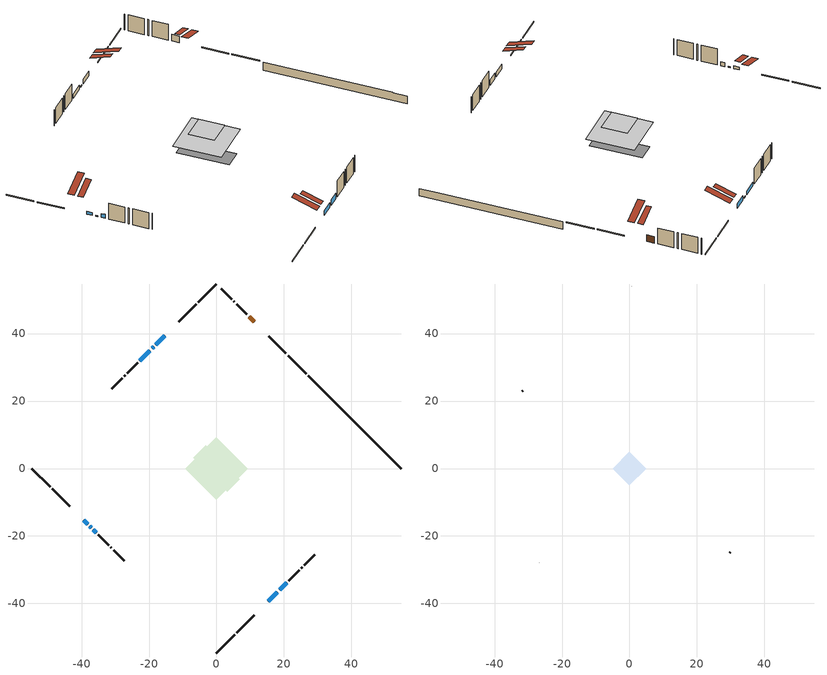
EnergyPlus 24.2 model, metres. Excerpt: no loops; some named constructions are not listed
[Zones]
conditioned space
 floor adiabatic (AdiabaticFloorConstruction): -9.27,0 0,9.27 9.27,0 0,-9.27 z3.14
 floor foundation (Slab1 construction): -6.86,3.22 -3.22,6.86 6.86,-3.22 3.22,-6.86 z-1.69
 wall outside (RimJoist1 construction): 0,-54.67 5.34,-49.34 / -54.67,0 -49.34,-5.34 / 0,54.67 -5.34,49.34 / 26.56,28.11 21.22,33.45 z0.7:1
 wall outside (RimJoist2 construction): 5.99,-48.68 11.14,-43.53 / -48.68,-5.99 -43.53,-11.14 / -5.99,48.68 -11.14,43.53 / 20.56,34.11 15.42,39.26 z0.7:1
 wall outside (AdiabaticWallConstruction 1): 11.15,43.52 9.68,45 z0.7:2.73
 wall outside (AdiabaticWallConstruction): -15.4,39.27 -18,36.68 z0.7:2.06; 15.4,-39.27 18.02,-36.66 z0.7:2.08; -39.27,-15.4 -38.19,-16.48 z0.7:1.55; -18.65,36.02 -19.08,35.59 / -37.54,-17.13 -37.11,-17.56 z0.7:1.04; 18.67,-36 20.81,-33.87 z0.7:2.38; -36.46,-18.21 -35.7,-18.98 z0.7:1.9; -19.73,34.94 -22.73,31.95 z0.7:1.88
 wall outside (Wall1 construction): 21.46,-33.21 24.52,-30.15 / -35.04,-19.63 -31.98,-22.69 / -23.38,31.29 -26.44,28.23 / 9.02,45.65 5.96,48.71 z0.7:5.58
 wall outside (Wall2 construction): 25.18,-29.49 25.37,-29.31 / -31.32,-23.35 -31.14,-23.53 / -27.1,27.57 -27.28,27.39 / 5.3,49.37 5.12,49.55 z0.7:5.58
 wall outside (Wall3 construction): 26.02,-28.65 29.1,-25.57 / -30.48,-24.19 -27.4,-27.27 / -27.94,26.73 -31.02,23.65 / 4.46,50.21 1.38,53.29 z0.7:5.58
 wall foundation (FoundationWall1 construction): 27.21,27.46,-1.69 27.21,27.46,0.7 51.93,2.75,0.7 51.93,2.75,0.6 54.67,0,0.6 54.67,0,-1.69
 window (WindowConstruction): -15.4,39.27 -18,36.68 z0.7:2.06
 window (WindowConstruction 4): 15.4,-39.27 18.02,-36.66 z0.7:2.07
 window (WindowConstruction 5): -39.27,-15.4 -38.2,-16.48 z0.7:1.55
 window (WindowConstruction 6): -18.65,36.02 -19.08,35.6 z0.7:1.04
 window (WindowConstruction 7): -37.54,-17.13 -37.11,-17.56 z0.7:1.04
 window (WindowConstruction 1): 18.67,-36 20.81,-33.87 z0.7:2.38
 window (WindowConstruction 2): -36.46,-18.21 -35.7,-18.97 z0.7:1.9
 window (WindowConstruction 3): -19.73,34.94 -22.72,31.95 z0.7:1.88
 door (Door): 11.15,43.52 9.68,45 z0.7:2.73
 ceiling adiabatic (AdiabaticFloorConstruction): 0,-9.27 9.27,0 0,9.27 -9.27,0 z3.14
 roof outside (Roof2 construction): 14.75,-39.92,5.58 10.84,-36.02,7.42 9.81,-37.05,7.42 13.72,-40.95,5.58; -39.92,-14.75,5.58 -36.02,-10.84,7.42 -37.05,-9.81,7.42 -40.95,-13.72,5.58; -14.75,39.92,5.58 -10.84,36.02,7.42 -9.81,37.05,7.42 -13.72,40.95,5.58; 11.81,42.86,5.58 7.9,38.95,7.42 8.93,37.92,7.42 12.84,41.83,5.58
attic - vented
 floor to conditioned space (Floor1 construction Reversed): -4.91,0 0,4.91 4.91,0 0,-4.91 z5.58
 wall outside (Wall4 construction): 29.76,-24.91 29.83,-24.85 / -26.74,-27.93 -26.68,-27.99 / -31.68,22.99 -31.74,22.93 / 0.72,53.95 0.66,54.02 z0.7:5.58
 roof outside (Roof1 construction): 13.06,-41.61,5.58 8.27,-36.82,7.83 7.01,-38.09,7.83 11.8,-42.87,5.58; -41.61,-13.06,5.58 -36.82,-8.27,7.83 -38.09,-7.01,7.83 -42.87,-11.8,5.58; -13.06,41.61,5.58 -8.27,36.82,7.83 -7.01,38.09,7.83 -11.8,42.87,5.58; 13.5,41.17,5.58 8.71,36.39,7.83 9.97,35.13,7.83 14.76,39.91,5.58
[Material] Roughness=Rough; Thermal Absorptance=0.9
Name | Thickness {m} | Conductivity {W/m-K} | Density {kg/m3} | Specific Heat {J/kg-K} | Solar Absorptance | Visible Absorptance
ceiling loosefill ins | 0.169333 | 0.0480833 | 16.02 | 1046.75 | 0.7 | 0.7
ceiling stud and cavity | 0.1397 | 0.10237 | 65.682 | 1177.47 | 0.7 | 0.7
gypsum board | 0.0127 | 0.160291 | 801 | 837.4 | 0.6 | 0.6
[Construction]
Floor1 construction: ceiling loosefill ins, ceiling stud and cavity, gypsum board
[Schedule:Day:Interval]
interior lighting schedule day: No, 01:00, 0.108182, 04:00, 0.0901515, 05:00, 0.0991667, 06:00, 0.162273, 07:00, 0.270455, 08:00, 0.342576, 10:00, 0.369621, 11:00, 0.351591, 12:00, 0.333561, 13:00, 0.324545, 14:00, 0.31553, 15:00, 0.333561, 16:00, 0.369621, 17:00, 0.450758, 18:00, 0.585985, 19:00, 0.775303, 20:00, 0.955606, 21:00, 0.991667, 22:00, 0.712197, 23:00, 0.360606, 24:00, 0.162273
interior lighting schedule day 1: No, 01:00, 0.100909, 04:00, 0.0840909, 05:00, 0.0925, 06:00, 0.151364, 07:00, 0.252273, 08:00, 0.319545, 10:00, 0.344773, 11:00, 0.327955, 12:00, 0.311136, 13:00, 0.302727, 14:00, 0.294318, 15:00, 0.311136, 16:00, 0.344773, 17:00, 0.420455, 18:00, 0.546591, 19:00, 0.723182, 20:00, 0.891364, 21:00, 0.925, 22:00, 0.664318, 23:00, 0.336364, 24:00, 0.151364
interior lighting schedule day 2: No, 01:00, 0.0927273, 04:00, 0.0772727, 05:00, 0.085, 06:00, 0.139091, 07:00, 0.231818, 08:00, 0.293636, 10:00, 0.316818, 11:00, 0.301364, 12:00, 0.285909, 13:00, 0.278182, 14:00, 0.270455, 15:00, 0.285909, 16:00, 0.316818, 17:00, 0.386364, 18:00, 0.502273, 19:00, 0.664545, 20:00, 0.819091, 21:00, 0.85, 22:00, 0.610455, 23:00, 0.309091, 24:00, 0.139091
interior lighting schedule day 3: No, 01:00, 0.0845455, 04:00, 0.0704545, 05:00, 0.0775, 06:00, 0.126818, 07:00, 0.211364, 08:00, 0.267727, 10:00, 0.288864, 11:00, 0.274773, 12:00, 0.260682, 13:00, 0.253636, 14:00, 0.246591, 15:00, 0.260682, 16:00, 0.288864, 17:00, 0.352273, 18:00, 0.457955, 19:00, 0.605909, 20:00, 0.746818, 21:00, 0.775, 22:00, 0.556591, 23:00, 0.281818, 24:00, 0.126818
interior lighting schedule day 4: No, 01:00, 0.0763636, 04:00, 0.0636364, 05:00, 0.07, 06:00, 0.114545, 07:00, 0.190909, 08:00, 0.241818, 10:00, 0.260909, 11:00, 0.248182, 12:00, 0.235455, 13:00, 0.229091, 14:00, 0.222727, 15:00, 0.235455, 16:00, 0.260909, 17:00, 0.318182, 18:00, 0.413636, 19:00, 0.547273, 20:00, 0.674545, 21:00, 0.7, 22:00, 0.502727, 23:00, 0.254545, 24:00, 0.114545
interior lighting schedule day 5: No, 01:00, 0.0727273, 04:00, 0.0606061, 05:00, 0.0666667, 06:00, 0.109091, 07:00, 0.181818, 08:00, 0.230303, 10:00, 0.248485, 11:00, 0.236364, 12:00, 0.224242, 13:00, 0.218182, 14:00, 0.212121, 15:00, 0.224242, 16:00, 0.248485, 17:00, 0.30303, 18:00, 0.393939, 19:00, 0.521212, 20:00, 0.642424, 21:00, 0.666667, 22:00, 0.478788, 23:00, 0.242424, 24:00, 0.109091
interior lighting schedule day 6: No, 01:00, 0.0745455, 04:00, 0.0621212, 05:00, 0.0683333, 06:00, 0.111818, 07:00, 0.186364, 08:00, 0.236061, 10:00, 0.254697, 11:00, 0.242273, 12:00, 0.229848, 13:00, 0.223636, 14:00, 0.217424, 15:00, 0.229848, 16:00, 0.254697, 17:00, 0.310606, 18:00, 0.403788, 19:00, 0.534242, 20:00, 0.658485, 21:00, 0.683333, 22:00, 0.490758, 23:00, 0.248485, 24:00, 0.111818
interior lighting schedule day 7: No, 01:00, 0.08, 04:00, 0.0666667, 05:00, 0.0733333, 06:00, 0.12, 07:00, 0.2, 08:00, 0.253333, 10:00, 0.273333, 11:00, 0.26, 12:00, 0.246667, 13:00, 0.24, 14:00, 0.233333, 15:00, 0.246667, 16:00, 0.273333, 17:00, 0.333333, 18:00, 0.433333, 19:00, 0.573333, 20:00, 0.706667, 21:00, 0.733333, 22:00, 0.526667, 23:00, 0.266667, 24:00, 0.12
interior lighting schedule day 8: No, 01:00, 0.0890909, 04:00, 0.0742424, 05:00, 0.0816667, 06:00, 0.133636, 07:00, 0.222727, 08:00, 0.282121, 10:00, 0.304394, 11:00, 0.289545, 12:00, 0.274697, 13:00, 0.267273, 14:00, 0.259848, 15:00, 0.274697, 16:00, 0.304394, 17:00, 0.371212, 18:00, 0.482576, 19:00, 0.638485, 20:00, 0.78697, 21:00, 0.816667, 22:00, 0.586515, 23:00, 0.29697, 24:00, 0.133636
interior lighting schedule day 9: No, 01:00, 0.0972727, 04:00, 0.0810606, 05:00, 0.0891667, 06:00, 0.145909, 07:00, 0.243182, 08:00, 0.30803, 10:00, 0.332348, 11:00, 0.316136, 12:00, 0.299924, 13:00, 0.291818, 14:00, 0.283712, 15:00, 0.299924, 16:00, 0.332348, 17:00, 0.405303, 18:00, 0.526894, 19:00, 0.697121, 20:00, 0.859242, 21:00, 0.891667, 22:00, 0.640379, 23:00, 0.324242, 24:00, 0.145909
interior lighting schedule day 10: No, 01:00, 0.105455, 04:00, 0.0878788, 05:00, 0.0966667, 06:00, 0.158182, 07:00, 0.263636, 08:00, 0.333939, 10:00, 0.360303, 11:00, 0.342727, 12:00, 0.325152, 13:00, 0.316364, 14:00, 0.307576, 15:00, 0.325152, 16:00, 0.360303, 17:00, 0.439394, 18:00, 0.571212, 19:00, 0.755758, 20:00, 0.931515, 21:00, 0.966667, 22:00, 0.694242, 23:00, 0.351515, 24:00, 0.158182
interior lighting schedule day 11: No, 01:00, 0.109091, 04:00, 0.0909091, 05:00, 0.1, 06:00, 0.163636, 07:00, 0.272727, 08:00, 0.345455, 10:00, 0.372727, 11:00, 0.354545, 12:00, 0.336364, 13:00, 0.327273, 14:00, 0.318182, 15:00, 0.336364, 16:00, 0.372727, 17:00, 0.454545, 18:00, 0.590909, 19:00, 0.781818, 20:00, 0.963636, 21:00, 1, 22:00, 0.718182, 23:00, 0.363636, 24:00, 0.163636
interior lighting schedule default day; occupants schedule default day; clothes dryer schedule default day; cooking range schedule default day; misc plug loads schedule default day; general water use schedule default day; heating setpoint default day; cooling setpoint default day; clothes dryer exhaust 0 schedule default day; cooling season schedule day; cooling season schedule day 2; cooling season schedule default day; exterior lighting schedule default day; natural vent schedule default day: No, 24:00, 0
occupants schedule day: No, 05:00, 0.426829, 06:00, 0.719512, 07:00, 1, 08:00, 0.670732, 09:00, 0.329268, 14:00, 0.170732, 15:00, 0.231707, 16:00, 0.329268, 17:00, 0.5, 18:00, 0.670732, 19:00, 0.829268, 21:00, 1, 22:00, 0.853659, 23:00, 0.646341, 24:00, 0.426829
clothes dryer schedule day; clothes dryer exhaust 0 schedule day: No, 01:00, 0.123457, 02:00, 0.0740741, 03:00, 0.0493827, 04:00, 0.0246914, 05:00, 0.0493827, 06:00, 0.0740741, 07:00, 0.197531, 08:00, 0.395062, 09:00, 0.592593, 10:00, 0.839506, 11:00, 0.962963, 12:00, 1, 13:00, 0.91358, 14:00, 0.82716, 15:00, 0.716049, 16:00, 0.753086, 17:00, 0.679012, 18:00, 0.666667, 20:00, 0.62963, 21:00, 0.641975, 22:00, 0.666667, 23:00, 0.54321, 24:00, 0.296296
cooking range schedule day: No, 05:00, 0.0597015, 06:00, 0.11194, 07:00, 0.171642, 08:00, 0.291045, 11:00, 0.343284, 12:00, 0.402985, 13:00, 0.462687, 14:00, 0.343284, 15:00, 0.291045, 16:00, 0.402985, 17:00, 0.567164, 18:00, 1, 19:00, 0.850746, 20:00, 0.432836, 21:00, 0.291045, 22:00, 0.231343, 23:00, 0.171642, 24:00, 0.11194
misc plug loads schedule day: No, 06:00, 0.705882, 07:00, 0.745098, 08:00, 0.803922, 15:00, 0.823529, 16:00, 0.862745, 17:00, 0.921569, 18:00, 0.980392, 19:00, 1, 20:00, 0.980392, 21:00, 0.941176, 22:00, 0.862745, 23:00, 0.784314, 24:00, 0.72549
general water use schedule day: No, 01:00, 0.315068, 03:00, 0.287671, 04:00, 0.342466, 05:00, 0.369863, 06:00, 0.520548, 07:00, 0.60274, 08:00, 0.534247, 10:00, 0.506849, 11:00, 0.465753, 14:00, 0.479452, 15:00, 0.534247, 16:00, 0.589041, 17:00, 0.69863, 18:00, 0.876712, 19:00, 0.890411, 20:00, 0.986301, 21:00, 1, 22:00, 0.863014, 23:00, 0.616438, 24:00, 0.465753
heating setpoint day: No, 24:00, 21
cooling setpoint day: No, 24:00, 25
cooling season schedule day 1: No, 24:00, 1
exterior lighting schedule day: No, 01:00, 0.566667, 03:00, 0.524167, 05:00, 0.495833, 06:00, 0.5525, 07:00, 0.623333, 08:00, 0.580833, 09:00, 0.439167, 10:00, 0.354167, 12:00, 0.34, 13:00, 0.354167, 14:00, 0.396667, 15:00, 0.425, 16:00, 0.495833, 17:00, 0.623333, 18:00, 0.793333, 19:00, 0.906667, 20:00, 0.963333, 21:00, 0.991667, 22:00, 0.920833, 23:00, 0.793333, 24:00, 0.665833
exterior lighting schedule day 1: No, 01:00, 0.528571, 03:00, 0.488929, 05:00, 0.4625, 06:00, 0.515357, 07:00, 0.581429, 08:00, 0.541786, 09:00, 0.409643, 10:00, 0.330357, 12:00, 0.317143, 13:00, 0.330357, 14:00, 0.37, 15:00, 0.396429, 16:00, 0.4625, 17:00, 0.581429, 18:00, 0.74, 19:00, 0.845714, 20:00, 0.898571, 21:00, 0.925, 22:00, 0.858929, 23:00, 0.74, 24:00, 0.621071
exterior lighting schedule day 10: No, 01:00, 0.552381, 03:00, 0.510952, 05:00, 0.483333, 06:00, 0.538571, 07:00, 0.607619, 08:00, 0.56619, 09:00, 0.428095, 10:00, 0.345238, 12:00, 0.331429, 13:00, 0.345238, 14:00, 0.386667, 15:00, 0.414286, 16:00, 0.483333, 17:00, 0.607619, 18:00, 0.773333, 19:00, 0.88381, 20:00, 0.939048, 21:00, 0.966667, 22:00, 0.897619, 23:00, 0.773333, 24:00, 0.649048
exterior lighting schedule day 11: No, 01:00, 0.571429, 03:00, 0.528571, 05:00, 0.5, 06:00, 0.557143, 07:00, 0.628571, 08:00, 0.585714, 09:00, 0.442857, 10:00, 0.357143, 12:00, 0.342857, 13:00, 0.357143, 14:00, 0.4, 15:00, 0.428571, 16:00, 0.5, 17:00, 0.628571, 18:00, 0.8, 19:00, 0.914286, 20:00, 0.971429, 21:00, 1, 22:00, 0.928571, 23:00, 0.8, 24:00, 0.671429
exterior lighting schedule day 2: No, 01:00, 0.485714, 03:00, 0.449286, 05:00, 0.425, 06:00, 0.473571, 07:00, 0.534286, 08:00, 0.497857, 09:00, 0.376429, 10:00, 0.303571, 12:00, 0.291429, 13:00, 0.303571, 14:00, 0.34, 15:00, 0.364286, 16:00, 0.425, 17:00, 0.534286, 18:00, 0.68, 19:00, 0.777143, 20:00, 0.825714, 21:00, 0.85, 22:00, 0.789286, 23:00, 0.68, 24:00, 0.570714
exterior lighting schedule day 3: No, 01:00, 0.442857, 03:00, 0.409643, 05:00, 0.3875, 06:00, 0.431786, 07:00, 0.487143, 08:00, 0.453929, 09:00, 0.343214, 10:00, 0.276786, 12:00, 0.265714, 13:00, 0.276786, 14:00, 0.31, 15:00, 0.332143, 16:00, 0.3875, 17:00, 0.487143, 18:00, 0.62, 19:00, 0.708571, 20:00, 0.752857, 21:00, 0.775, 22:00, 0.719643, 23:00, 0.62, 24:00, 0.520357
exterior lighting schedule day 4: No, 01:00, 0.4, 03:00, 0.37, 05:00, 0.35, 06:00, 0.39, 07:00, 0.44, 08:00, 0.41, 09:00, 0.31, 10:00, 0.25, 12:00, 0.24, 13:00, 0.25, 14:00, 0.28, 15:00, 0.3, 16:00, 0.35, 17:00, 0.44, 18:00, 0.56, 19:00, 0.64, 20:00, 0.68, 21:00, 0.7, 22:00, 0.65, 23:00, 0.56, 24:00, 0.47
exterior lighting schedule day 5: No, 01:00, 0.380952, 03:00, 0.352381, 05:00, 0.333333, 06:00, 0.371429, 07:00, 0.419048, 08:00, 0.390476, 09:00, 0.295238, 10:00, 0.238095, 12:00, 0.228571, 13:00, 0.238095, 14:00, 0.266667, 15:00, 0.285714, 16:00, 0.333333, 17:00, 0.419048, 18:00, 0.533333, 19:00, 0.609524, 20:00, 0.647619, 21:00, 0.666667, 22:00, 0.619048, 23:00, 0.533333, 24:00, 0.447619
exterior lighting schedule day 6: No, 01:00, 0.390476, 03:00, 0.36119, 05:00, 0.341667, 06:00, 0.380714, 07:00, 0.429524, 08:00, 0.400238, 09:00, 0.302619, 10:00, 0.244048, 12:00, 0.234286, 13:00, 0.244048, 14:00, 0.273333, 15:00, 0.292857, 16:00, 0.341667, 17:00, 0.429524, 18:00, 0.546667, 19:00, 0.624762, 20:00, 0.66381, 21:00, 0.683333, 22:00, 0.634524, 23:00, 0.546667, 24:00, 0.45881
exterior lighting schedule day 7: No, 01:00, 0.419048, 03:00, 0.387619, 05:00, 0.366667, 06:00, 0.408571, 07:00, 0.460952, 08:00, 0.429524, 09:00, 0.324762, 10:00, 0.261905, 12:00, 0.251429, 13:00, 0.261905, 14:00, 0.293333, 15:00, 0.314286, 16:00, 0.366667, 17:00, 0.460952, 18:00, 0.586667, 19:00, 0.670476, 20:00, 0.712381, 21:00, 0.733333, 22:00, 0.680952, 23:00, 0.586667, 24:00, 0.492381
exterior lighting schedule day 8: No, 01:00, 0.466667, 03:00, 0.431667, 05:00, 0.408333, 06:00, 0.455, 07:00, 0.513333, 08:00, 0.478333, 09:00, 0.361667, 10:00, 0.291667, 12:00, 0.28, 13:00, 0.291667, 14:00, 0.326667, 15:00, 0.35, 16:00, 0.408333, 17:00, 0.513333, 18:00, 0.653333, 19:00, 0.746667, 20:00, 0.793333, 21:00, 0.816667, 22:00, 0.758333, 23:00, 0.653333, 24:00, 0.548333
exterior lighting schedule day 9: No, 01:00, 0.509524, 03:00, 0.47131, 05:00, 0.445833, 06:00, 0.496786, 07:00, 0.560476, 08:00, 0.522262, 09:00, 0.394881, 10:00, 0.318452, 12:00, 0.305714, 13:00, 0.318452, 14:00, 0.356667, 15:00, 0.382143, 16:00, 0.445833, 17:00, 0.560476, 18:00, 0.713333, 19:00, 0.815238, 20:00, 0.86619, 21:00, 0.891667, 22:00, 0.827976, 23:00, 0.713333, 24:00, 0.59869
[Schedule:Week:Daily]
heating setpoint Week Rule - Jan1-Dec31: heating setpoint day, heating setpoint day, heating setpoint day, heating setpoint day, heating setpoint day, heating setpoint day, heating setpoint day, heating setpoint default day, heating setpoint default day, heating setpoint default day, heating setpoint default day, heating setpoint default day
cooling setpoint Week Rule - Jan1-Dec31: cooling setpoint day, cooling setpoint day, cooling setpoint day, cooling setpoint day, cooling setpoint day, cooling setpoint day, cooling setpoint day, cooling setpoint default day, cooling setpoint default day, cooling setpoint default day, cooling setpoint default day, cooling setpoint default day
clothes dryer exhaust 0 schedule Week Rule - Jan1-Dec31: clothes dryer exhaust 0 schedule day, clothes dryer exhaust 0 schedule day, clothes dryer exhaust 0 schedule day, clothes dryer exhaust 0 schedule day, clothes dryer exhaust 0 schedule day, clothes dryer exhaust 0 schedule day, clothes dryer exhaust 0 schedule day, clothes dryer exhaust 0 schedule default day, clothes dryer exhaust 0 schedule default day, clothes dryer exhaust 0 schedule default day, clothes dryer exhaust 0 schedule default day, clothes dryer exhaust 0 schedule default day
cooling season schedule Week Rule - Jan1-May26: cooling season schedule day, cooling season schedule day, cooling season schedule day, cooling season schedule day, cooling season schedule day, cooling season schedule day, cooling season schedule day, cooling season schedule default day, cooling season schedule default day, cooling season schedule default day, cooling season schedule default day, cooling season schedule default day
cooling season schedule Week Rule - May27-Jun2: cooling season schedule day, cooling season schedule day, cooling season schedule day, cooling season schedule day, cooling season schedule day, cooling season schedule day 1, cooling season schedule day 1, cooling season schedule default day, cooling season schedule default day, cooling season schedule default day, cooling season schedule default day, cooling season schedule default day
cooling season schedule Week Rule - Jun3-Aug25: cooling season schedule day 1, cooling season schedule day 1, cooling season schedule day 1, cooling season schedule day 1, cooling season schedule day 1, cooling season schedule day 1, cooling season schedule day 1, cooling season schedule default day, cooling season schedule default day, cooling season schedule default day, cooling season schedule default day, cooling season schedule default day
cooling season schedule Week Rule - Aug26-Sep1: cooling season schedule day 1, cooling season schedule day 1, cooling season schedule day 1, cooling season schedule day 1, cooling season schedule day 1, cooling season schedule day 1, cooling season schedule day 2, cooling season schedule default day, cooling season schedule default day, cooling season schedule default day, cooling season schedule default day, cooling season schedule default day
cooling season schedule Week Rule - Sep2-Dec31: cooling season schedule day 2, cooling season schedule day 2, cooling season schedule day 2, cooling season schedule day 2, cooling season schedule day 2, cooling season schedule day 2, cooling season schedule day 2, cooling season schedule default day, cooling season schedule default day, cooling season schedule default day, cooling season schedule default day, cooling season schedule default day
exterior lighting schedule Week Rule - Sep30-Oct6: exterior lighting schedule day 8, exterior lighting schedule day 9, exterior lighting schedule day 9, exterior lighting schedule day 9, exterior lighting schedule day 9, exterior lighting schedule day 9, exterior lighting schedule day 9, exterior lighting schedule default day, exterior lighting schedule default day, exterior lighting schedule default day, exterior lighting schedule default day, exterior lighting schedule default day
exterior lighting schedule Week Rule - Oct7-Oct27: exterior lighting schedule day 9, exterior lighting schedule day 9, exterior lighting schedule day 9, exterior lighting schedule day 9, exterior lighting schedule day 9, exterior lighting schedule day 9, exterior lighting schedule day 9, exterior lighting schedule default day, exterior lighting schedule default day, exterior lighting schedule default day, exterior lighting schedule default day, exterior lighting schedule default day
exterior lighting schedule Week Rule - Oct28-Nov3: exterior lighting schedule day 9, exterior lighting schedule day 9, exterior lighting schedule day 9, exterior lighting schedule day 9, exterior lighting schedule day 10, exterior lighting schedule day 10, exterior lighting schedule day 10, exterior lighting schedule default day, exterior lighting schedule default day, exterior lighting schedule default day, exterior lighting schedule default day, exterior lighting schedule default day
exterior lighting schedule Week Rule - Nov4-Nov24: exterior lighting schedule day 10, exterior lighting schedule day 10, exterior lighting schedule day 10, exterior lighting schedule day 10, exterior lighting schedule day 10, exterior lighting schedule day 10, exterior lighting schedule day 10, exterior lighting schedule default day, exterior lighting schedule default day, exterior lighting schedule default day, exterior lighting schedule default day, exterior lighting schedule default day
exterior lighting schedule Week Rule - Nov25-Dec1: exterior lighting schedule day 10, exterior lighting schedule day 10, exterior lighting schedule day 10, exterior lighting schedule day 10, exterior lighting schedule day 10, exterior lighting schedule day 10, exterior lighting schedule day 11, exterior lighting schedule default day, exterior lighting schedule default day, exterior lighting schedule default day, exterior lighting schedule default day, exterior lighting schedule default day
exterior lighting schedule Week Rule - Dec2-Dec31: exterior lighting schedule day 11, exterior lighting schedule day 11, exterior lighting schedule day 11, exterior lighting schedule day 11, exterior lighting schedule day 11, exterior lighting schedule day 11, exterior lighting schedule day 11, exterior lighting schedule default day, exterior lighting schedule default day, exterior lighting schedule default day, exterior lighting schedule default day, exterior lighting schedule default day
natural vent schedule Week Rule - Jan1-Dec31: natural vent schedule default day, natural vent schedule default day, natural vent schedule default day, natural vent schedule default day, natural vent schedule default day, natural vent schedule default day, natural vent schedule default day, natural vent schedule default day, natural vent schedule default day, natural vent schedule default day, natural vent schedule default day, natural vent schedule default day
[Schedule:Year]
heating setpoint: heating setpoint Week Rule - Jan1-Dec31, 1, 1, 12, 31
cooling season schedule: cooling season schedule Week Rule - Jan1-May26, 1, 1, 5, 26, cooling season schedule Week Rule - May27-Jun2, 5, 27, 6, 2, cooling season schedule Week Rule - Jun3-Aug25, 6, 3, 8, 25, cooling season schedule Week Rule - Aug26-Sep1, 8, 26, 9, 1, cooling season schedule Week Rule - Sep2-Dec31, 9, 2, 12, 31
natural vent schedule: natural vent schedule Week Rule - Jan1-Dec31, 1, 1, 12, 31
